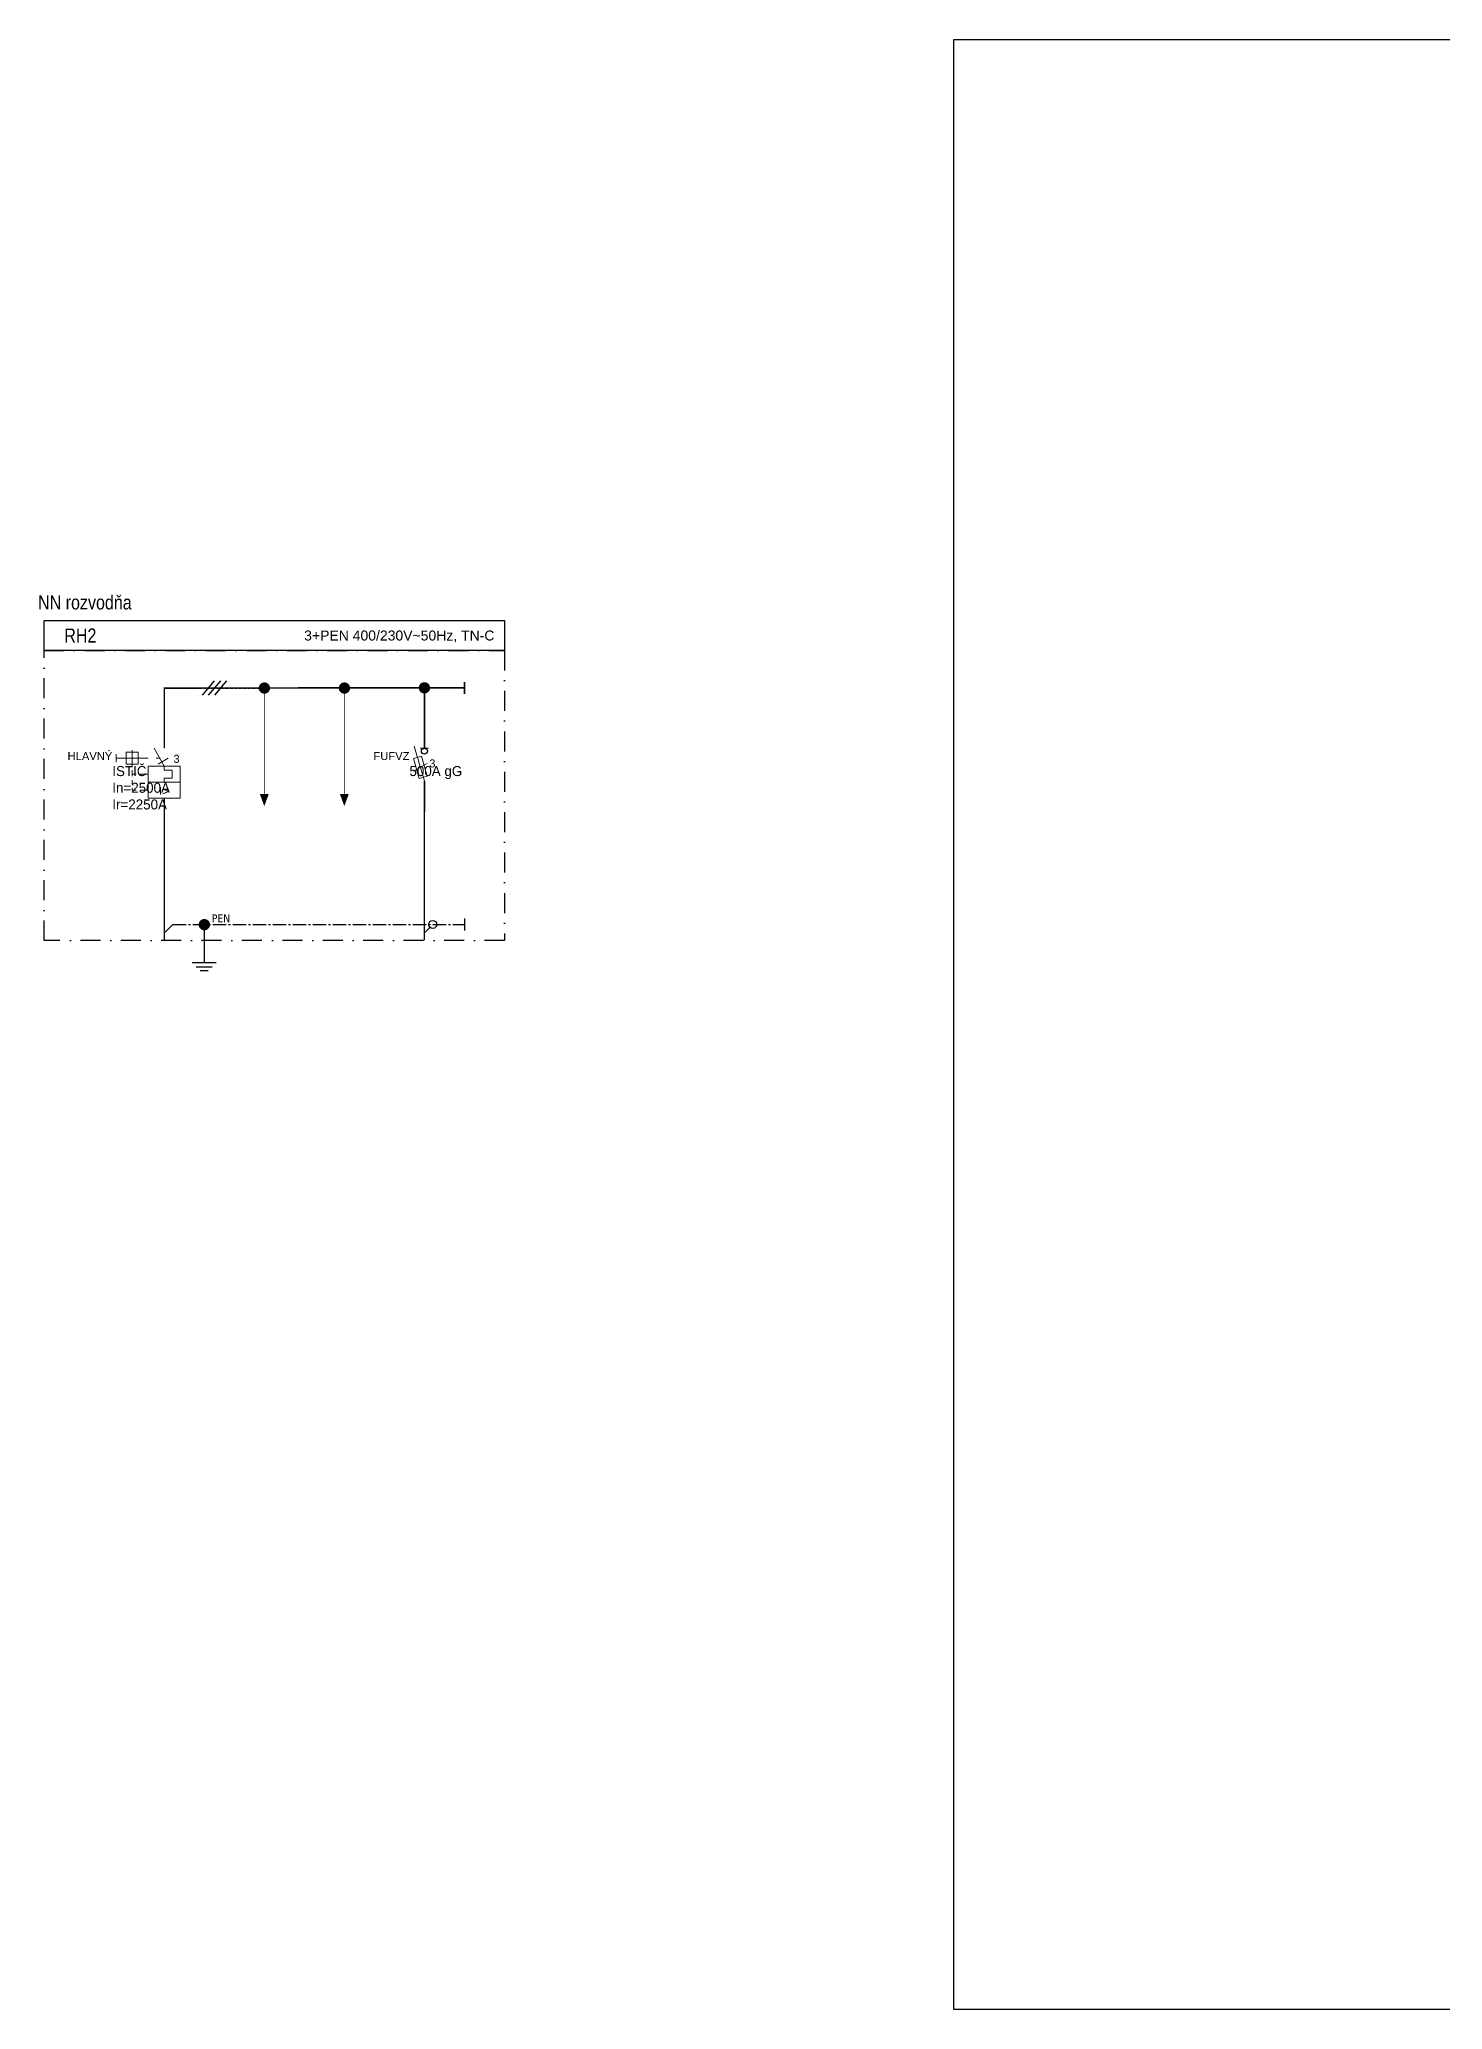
# Model space of a CAD drawing. Header units: millimetres. Extents: x -612 to 6794, y -5043 to 2163.
# Drawn here: x -66.7 to 284, y -1671.2 to -1178.9 of the extents above; entities that cross this region are included whole.
import ezdxf
from ezdxf.enums import TextEntityAlignment as Align

# ---------------------------------------------------------------- set-up
doc = ezdxf.new("R2018")
doc.units = ezdxf.units.MM
doc.header["$MEASUREMENT"] = 0
doc.linetypes.add('EPL_DASHLONGDOT', pattern=[1, 0.66, -0.12, 0.1, -0.12])
doc.linetypes.add('ČERCHOVANÁ', pattern=[1, 0.5, -0.25, 0, -0.25])
doc.layers.get('Defpoints').update_dxf_attribs({"color": 250})
for name, color, linetype in [('22kV', 34, 'Continuous'), ('400V', 7, 'Continuous'), ('Pístroj_OZN', 230, 'Continuous')]:
    doc.layers.add(name, color=color, linetype=linetype)
for name, color, linetype, lineweight in [('EPLAN100', 7, 'Continuous', 50), ('EPLAN301', 7, 'Continuous', 25), ('Prístroj', 7, 'Continuous', 13)]:
    doc.layers.add(name, color=color, linetype=linetype, lineweight=lineweight)
doc.styles.get("Standard").update_dxf_attribs({"font": 'arial.ttf'})
doc.styles.add('styl2', font='ARIALN.TTF', dxfattribs={"width": 0.85})
doc.styles.add('Tahoma', font='tahoma.ttf')

# ---------------------------------------------------------------- blocks, each defined once
blk = doc.blocks.new('Výkonový istič')
at = {"layer": 'Prístroj', "color": 0, "ltscale": 4}
for p, q in [((0, -3.5), (0, 0)), ((-8, -4), (-8, -8)), ((-2.5, -3.5), (0, -8)), ((-12, -5), (-12, -7)), ((-12, -6), (-10.5, -6)), ((-10.5, -6), (-4, -6)), ((-8, -9), (-8, -10)), ((-2, -6), (-1, -6)), ((-1.5, -7.5), (1, -6)), ((-8, -10), (-7, -10)), ((-8, -10), (-8, -10.5)), ((-8, -11.5), (-8, -12.5)), ((-8, -13.5), (-8, -14)), ((-7, -14), (-8, -14)), ((-6, -10), (-4, -10)), ((-6, -14), (-4, -14))]:
    blk.add_line(p, q, dxfattribs=at)
for points in [[(-9.5, -7.5), (-6.5, -7.5), (-6.5, -4.5), (-9.5, -4.5)], [(-4, -12), (4, -12), (4, -8), (-4, -8)], [(-4, -16), (4, -16), (4, -12), (-4, -12)]]:
    blk.add_lwpolyline(points, close=True, dxfattribs=at)
blk.add_lwpolyline([(0, -8), (0, -9), (2, -9), (2, -11), (0, -11), (0, -12)], dxfattribs=at)
at = {"lineweight": 30, "flags": 104}
blk.add_attdef('POPIS', text='', height=1.8, dxfattribs=at).set_placement((-13, -5), align=Align.TOP_RIGHT)
at = {"color": 0}
blk.add_attdef('POCET_POLOV', (2.26309, -7.17774), '', height=2, dxfattribs=at)
at = {"layer": 'Prístroj', "color": 0, "style": 'Tahoma'}
blk.add_text('I>', height=1.9629, dxfattribs=at).set_placement((0, -14.19629), align=Align.MIDDLE_CENTER)
at = {"layer": 'Pístroj_OZN'}
blk.add_attdef('OZNACENIE', text='', height=2, dxfattribs=at).set_placement((-13, -3.5), align=Align.RIGHT)
blk = doc.blocks.new('Poistkový odpínač')
at = {"color": 0, "lineweight": 25, "ltscale": 4}
blk.add_circle((0, -3.5), 0.75, dxfattribs=at)
at = {"layer": 'Prístroj', "color": 0, "linetype": 'Continuous', "ltscale": 4}
for p, q in [((0, 0), (0, -2.75)), ((-2.57, -2.23), (0, -10.97)), ((-1.03, -2.75), (1.03, -2.75)), ((-2.73, -8.51), (0.7, -6.57)), ((0, -10.97), (0, -13.72))]:
    blk.add_line(p, q, dxfattribs=at)
blk.add_lwpolyline([(-1.27, -10.31), (0.71, -9.73), (-0.76, -4.8), (-2.73, -5.38)], close=True, dxfattribs=at)
at = {"lineweight": 30, "flags": 104}
blk.add_attdef('POPIS', text='', height=1.8, dxfattribs=at).set_placement((-3.73, -7.23), align=Align.TOP_RIGHT)
blk.add_attdef('POCET_POLOV', text='', height=2).set_placement((1.2, -6.57), align=Align.MIDDLE_LEFT)
at = {"layer": 'Pístroj_OZN'}
blk.add_attdef('OZNACENIE', text='', height=2, dxfattribs=at).set_placement((-3.73, -5.73), align=Align.RIGHT)

msp = doc.modelspace()

# ---------------------------------------------------------------- linework, layer by layer
msp.add_lwpolyline([(161.83, -1178.86), (1370.96, -1178.86), (1370.96, -1671.18), (161.83, -1671.18)], close=True)
at = {"layer": '22kV', "color": 0, "linetype": 'ČERCHOVANÁ', "ltscale": 10}
msp.add_lwpolyline([(-65.46, -1331.57), (49.55, -1331.57), (49.55, -1404.07), (-65.46, -1404.07)], close=True, dxfattribs=at)
at = {"layer": '400V'}
for p, q in [((-23.01, -1339.16), (-26.03, -1342.75)), ((-21.45, -1339.16), (-24.46, -1342.75)), ((-19.89, -1339.16), (-22.9, -1342.75))]:
    msp.add_line(p, q, dxfattribs=at)
at = {"layer": '400V', "color": 94, "true_color": 0x00a800}
for p, q in [((-25.46, -1400.07), (-25.46, -1409.6)), ((-22.46, -1409.6), (-28.46, -1409.6)), ((-27.46, -1410.6), (-23.46, -1410.6)), ((-24.46, -1411.6), (-26.46, -1411.6))]:
    msp.add_line(p, q, dxfattribs=at)
at = {"layer": '400V', "ltscale": 5}
msp.add_lwpolyline([(-65.46, -1324.07), (49.55, -1324.07), (49.55, -1331.57), (-65.46, -1331.57)], close=True, dxfattribs=at)
at = {"layer": '400V', "const_width": 0.4, "flags": 128}
for points in [[(-35.46, -1355.95), (-35.46, -1340.95), (39.55, -1340.9)], [(29.55, -1355.95), (29.55, -1340.9)], [(39.55, -1339.4), (39.55, -1342.4)], [(-35.46, -1368.45), (-35.46, -1404.07)], [(29.54, -1364.18), (29.52, -1404.02)]]:
    msp.add_lwpolyline(points, dxfattribs=at)
at = {"layer": '400V', "color": 252, "const_width": 1.29}
for points in [[(-9.68, -1340.95, 1), (-11.22, -1340.95, 1), (-9.68, -1340.95, 0.272597)], [(10.32, -1340.95, 1), (8.78, -1340.95, 1), (10.32, -1340.95, 0.272597)]]:
    msp.add_lwpolyline(points, format="xyb", dxfattribs=at)
at = {"layer": '400V', "color": 252, "const_width": 0.2, "flags": 128}
for points in [[(-10.47, -1357.47), (-10.45, -1340.95)], [(9.53, -1357.47), (9.55, -1340.95)], [(-10.47, -1357.47), (-10.47, -1367.46)], [(9.53, -1357.47), (9.53, -1367.46)]]:
    msp.add_lwpolyline(points, dxfattribs=at)
at = {"layer": '400V', "const_width": 1.29}
msp.add_lwpolyline([(30.32, -1340.9, 1), (28.78, -1340.9, 1), (30.32, -1340.9, 0.272597)], format="xyb", dxfattribs=at)
at = {"layer": '400V', "color": 94, "true_color": 0x00a800, "const_width": 1.29}
msp.add_lwpolyline([(-26.23, -1400.07, -1), (-24.69, -1400.07, -1), (-26.23, -1400.07, -0.272597)], format="xyb", dxfattribs=at)
at = {"layer": '400V', "color": 252}
for points in [[(-9.37, -1367.46), (-10.47, -1370.46), (-11.56, -1367.46), (-10.47, -1370.46)], [(10.63, -1367.46), (9.53, -1370.46), (8.44, -1367.46), (9.53, -1370.46)]]:
    msp.add_solid(points, dxfattribs=at)
at = {"layer": 'Defpoints', "linetype": 'ČERCHOVANÁ'}
msp.add_lwpolyline([(-35.46, -1340.95), (-10.46, -1340.95)], dxfattribs=at)
at = {"layer": 'EPLAN100', "color": 94, "linetype": 'EPL_DASHLONGDOT', "lineweight": 30, "ltscale": 5, "true_color": 0x00a800}
for points in [[(-35.46, -1402.2), (-33.34, -1400.07), (39.55, -1400.07)], [(29.53, -1402.15), (30.95, -1400.73)]]:
    msp.add_lwpolyline(points, dxfattribs=at)
at = {"layer": 'EPLAN100', "color": 94, "linetype": 'EPL_DASHLONGDOT', "lineweight": 30, "ltscale": 10, "true_color": 0x00a800}
msp.add_lwpolyline([(39.55, -1398.52), (39.55, -1401.52)], dxfattribs=at)
at = {"layer": 'EPLAN301', "color": 94, "ltscale": 4, "true_color": 0x00a800}
msp.add_circle((31.65, -1400.02), 1, dxfattribs=at)

# ---------------------------------------------------------------- block references
at = {"layer": 'Prístroj'}
ref = msp.add_blockref('Výkonový istič', (-35.46, -1352.45), dxfattribs=at)
ref.add_attrib('POCET_POLOV', '3', (-33.19, -1359.63), dxfattribs={"layer": '0', "height": 2})
ref.add_attrib('OZNACENIE', 'HLAVNÝ', dxfattribs={"layer": 'Pístroj_OZN', "color": 0, "height": 2}).set_placement((-48.46, -1358.95), align=Align.RIGHT)
lines = msp.add_mtext('ISTIČ\\PIn=2500A\\PIr=2250A', dxfattribs={"layer": '0', "insert": (-48.46, -1360.45), "char_height": 2.5, "attachment_point": 1})
ref.add_attrib('POPIS', '', (-48.46, -1360.45), dxfattribs={"flags": 104}).embed_mtext(lines)
at = {"layer": 'Prístroj', "color": 0}
ref = msp.add_blockref('Poistkový odpínač', (29.54, -1353.21), dxfattribs=at)
ref.add_attrib('POCET_POLOV', '3', dxfattribs={"layer": '0', "height": 2}).set_placement((30.74, -1359.78), align=Align.MIDDLE_LEFT)
ref.add_attrib('OZNACENIE', 'FUFVZ', dxfattribs={"layer": 'Pístroj_OZN', "height": 2}).set_placement((25.81, -1358.94), align=Align.RIGHT)
lines = msp.add_mtext('500A gG', dxfattribs={"layer": '0', "insert": (25.81, -1360.44), "char_height": 2.5, "attachment_point": 1})
ref.add_attrib('POPIS', '', (25.81, -1360.44), dxfattribs={"flags": 104}).embed_mtext(lines)

# ---------------------------------------------------------------- texts
at = {"layer": '22kV', "color": 0, "style": 'styl2'}
msp.add_text('RH2', height=3.5, dxfattribs=at).set_placement((-60.46, -1327.82), align=Align.MIDDLE_LEFT)
at = {"layer": '400V', "style": 'styl2'}
msp.add_text('NN rozvodňa', height=3.5, dxfattribs=at).set_placement((-67.01, -1319.55), align=Align.MIDDLE_LEFT)
at = {"layer": '400V', "color": 251, "lineweight": 13}
msp.add_text('3+PEN 400/230V~50Hz, TN-C', height=2.5, dxfattribs=at).set_placement((47.05, -1327.82), align=Align.MIDDLE_RIGHT)
at = {"layer": 'EPLAN100', "color": 94, "linetype": 'EPL_DASHLONGDOT', "lineweight": 30, "ltscale": 5, "true_color": 0x00a800, "style": 'Tahoma'}
msp.add_text('PEN', height=1.963, dxfattribs=at).set_placement((-21.3, -1400.07), align=Align.BOTTOM_CENTER)

doc.saveas('drawing.dxf')
